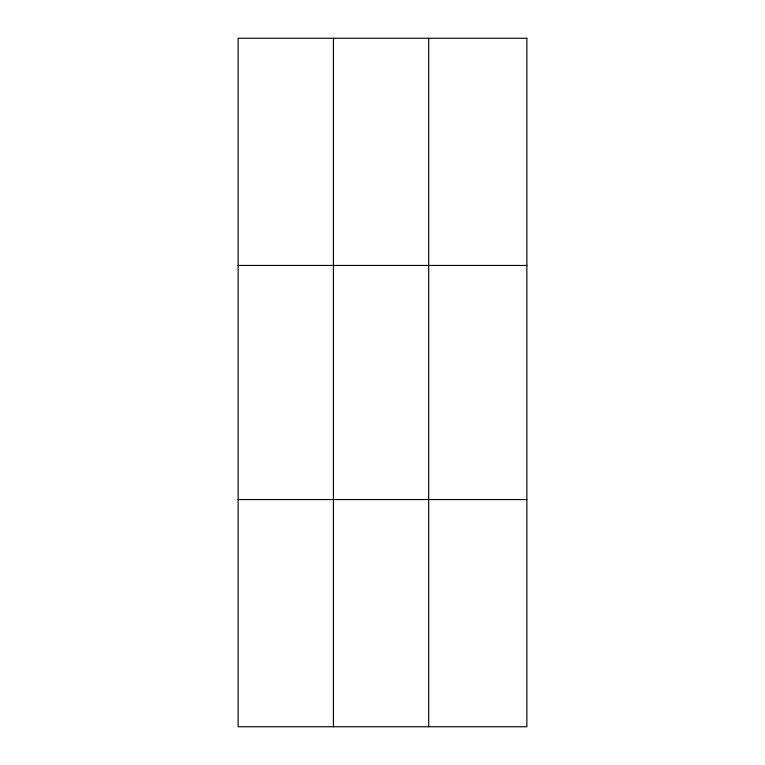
<?xml version="1.0" encoding="UTF-8"?>
<svg xmlns="http://www.w3.org/2000/svg" width="765" height="765" viewBox="0 0 765 765"><rect width="100%" height="100%" fill="white"/><g stroke="black" fill="none" stroke-linecap="round" stroke-linejoin="round"><path stroke-width="1.15" d="M333.416 726.75L333.416 38.25M428.696 726.75L428.696 38.25M238.125 265.455L526.875 265.455M238.125 499.545L526.875 499.545M526.875 38.25L526.875 726.75L238.125 726.75L238.125 38.25L526.875 38.25"/></g></svg>
